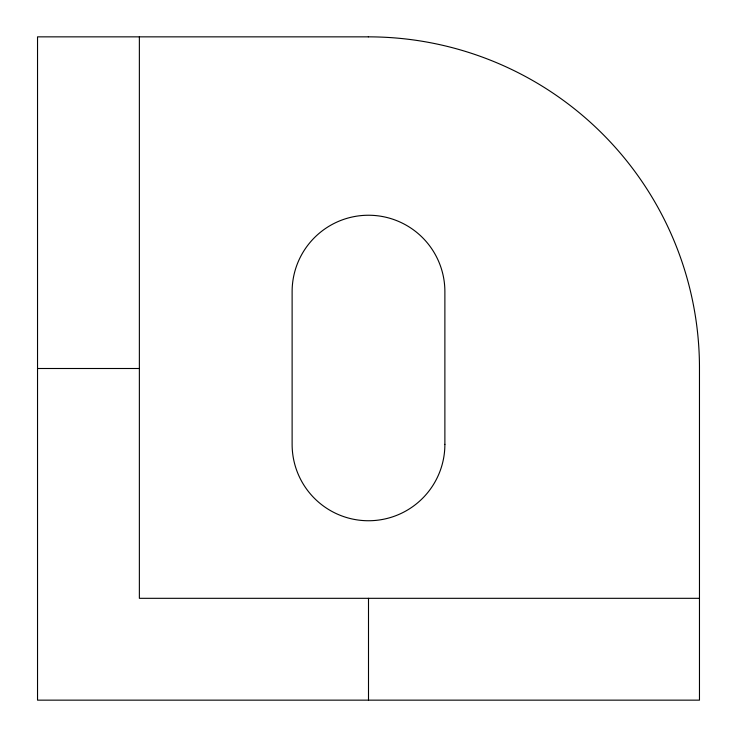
<?xml version="1.0" encoding="UTF-8"?>
<svg xmlns="http://www.w3.org/2000/svg" width="737" height="737" viewBox="0 0 737 737"><rect width="100%" height="100%" fill="white"/><g stroke="black" fill="none" stroke-linecap="round" stroke-linejoin="round"><path stroke-width="1.11" d="M37.532 368.5L139.367 368.5M699.468 598.315L139.367 598.315L139.367 36.85M368.5 598.315L368.5 700.15M368.325 36.85L37.532 36.85L37.532 700.15L699.468 700.15L699.468 367.993A331.143 331.143 0 0 0 368.325 36.85M444.881 444.365L444.881 291.612A76.381 76.381 0 0 0 368.5 215.241A76.381 76.381 0 0 0 292.119 291.612L292.119 444.365A76.381 76.381 0 0 0 368.5 520.746A76.381 76.381 0 0 0 444.881 444.365"/></g></svg>
